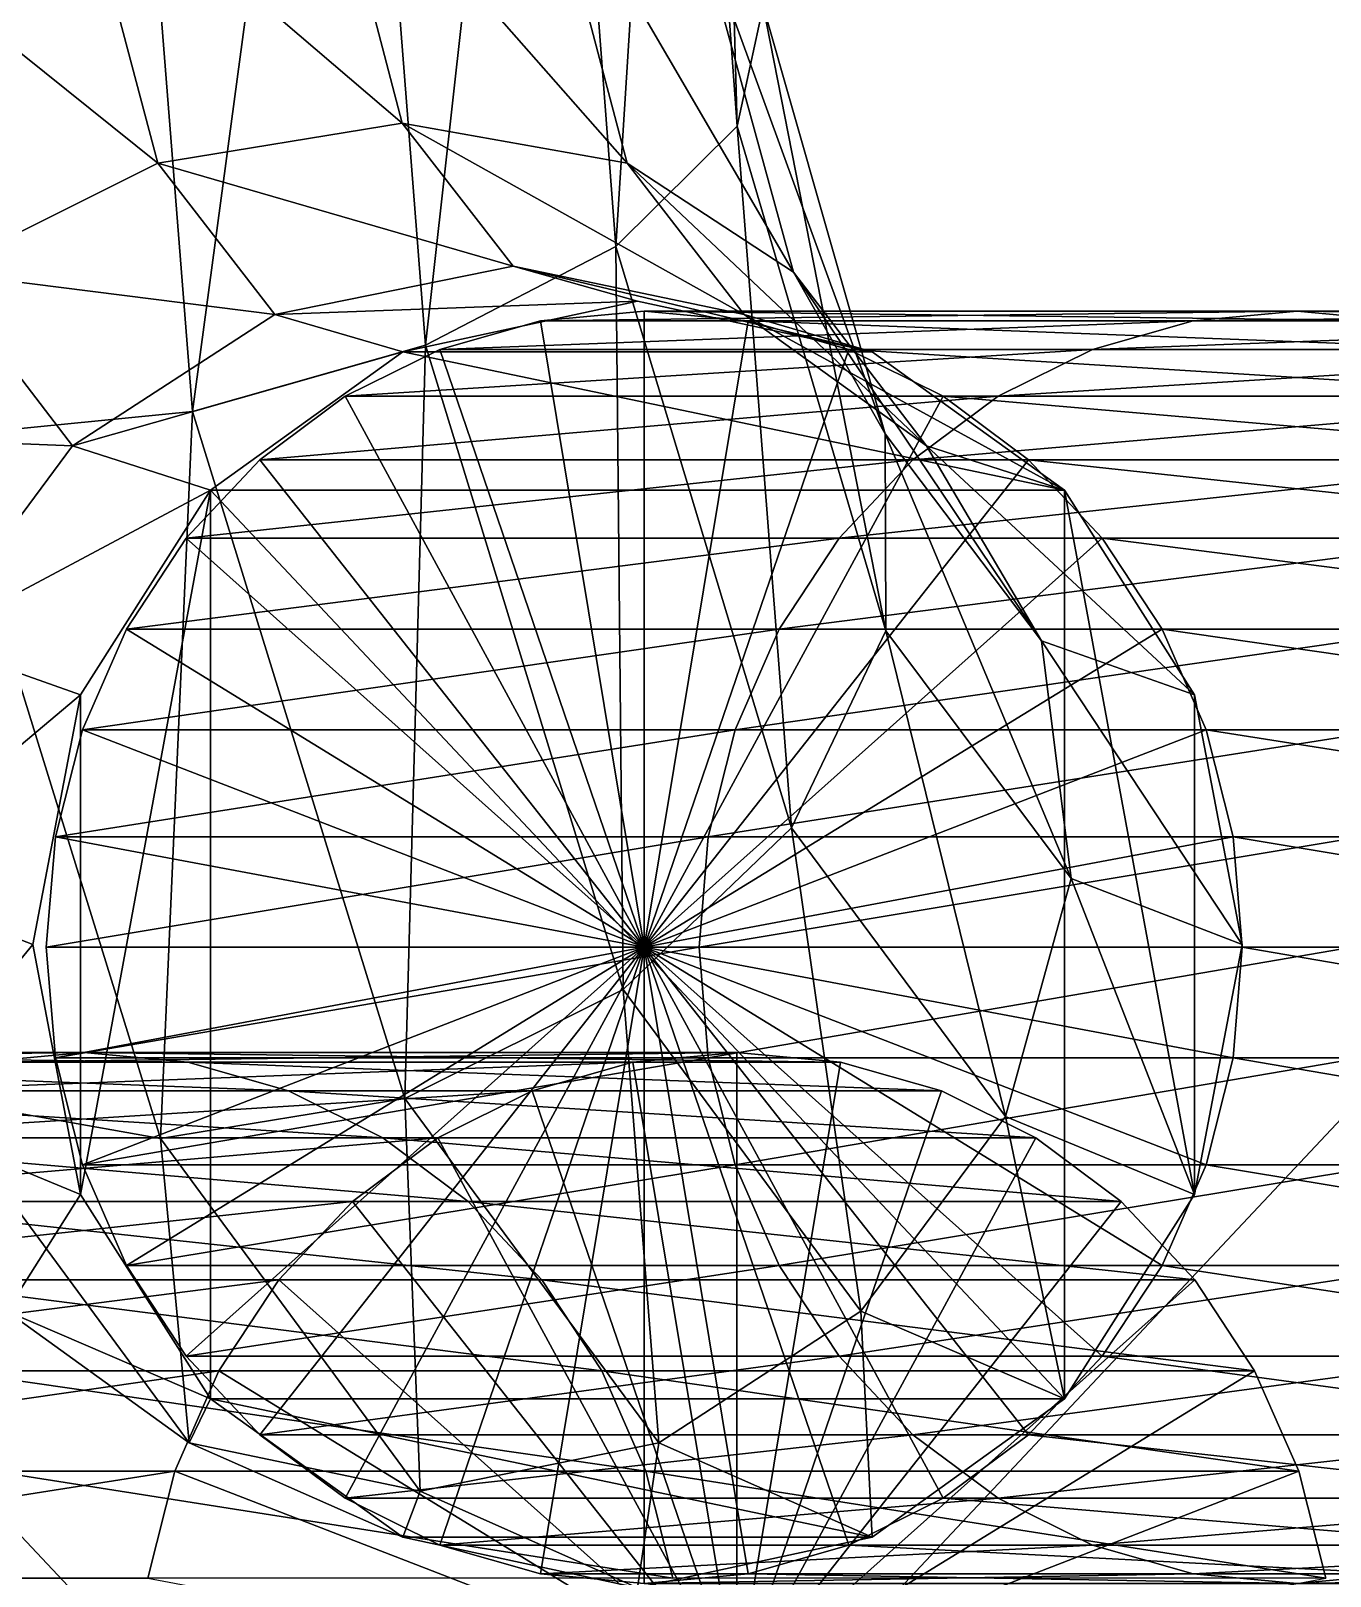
# Model space of a CAD drawing. Header units: metres. Extents: x -2 to 2, y -1.21 to 5.7.
# Drawn here: x -0.966 to -0.6597, y 1.6135 to 1.9778 of the extents above; entities that cross this region are included whole.
import ezdxf

# ---------------------------------------------------------------- set-up
doc = ezdxf.new("R2010")
doc.units = ezdxf.units.M

msp = doc.modelspace()

# ---------------------------------------------------------------- linework, layer by layer
at = {"layer": 'Cube'}
for points in [[(-1.68433, 2.3849, 0.10766), (-0.36877, 0.9849, 0.58649), (-1.68433, 0.9849, 0.10766)], [(-1.68433, 2.3849, 0.10766), (-0.36877, 2.3849, 0.58649), (-0.36877, 0.9849, 0.58649)], [(-1.34915, 0.9849, -0.81324), (-0.03359, 2.3849, -0.33441), (-1.34915, 2.3849, -0.81324)], [(-1.34915, 0.9849, -0.81324), (-0.03359, 0.9849, -0.33441), (-0.03359, 2.3849, -0.33441)]]:
    msp.add_3dface(points, dxfattribs=at)
at = {"layer": 'Cylinder 10'}
for points in [[(-1.13188, 1.73463, 0.57969), (-0.95349, 1.73691, 0.16574), (-1.1074, 1.73691, 0.5886)], [(-1.13188, 1.73463, 0.57969), (-0.97797, 1.73463, 0.15683), (-0.95349, 1.73691, 0.16574)], [(-1.1074, 1.73691, 0.5886), (-0.92901, 1.73463, 0.17464), (-1.08292, 1.73463, 0.59751)], [(-1.1074, 1.73691, 0.5886), (-0.95349, 1.73691, 0.16574), (-0.92901, 1.73463, 0.17464)], [(-1.08292, 1.73463, 0.59751), (-0.90528, 1.72787, 0.18328), (-1.05919, 1.72787, 0.60614)], [(-1.08292, 1.73463, 0.59751), (-0.92901, 1.73463, 0.17464), (-0.90528, 1.72787, 0.18328)], [(-1.0017, 1.72787, 0.14819), (-0.82406, 1.73463, -0.26603), (-0.97797, 1.73463, 0.15683)], [(-1.0017, 1.72787, 0.14819), (-0.84779, 1.72787, -0.27467), (-0.82406, 1.73463, -0.26603)], [(-0.97797, 1.73463, 0.15683), (-0.79958, 1.73691, -0.25713), (-0.95349, 1.73691, 0.16574)], [(-0.97797, 1.73463, 0.15683), (-0.82406, 1.73463, -0.26603), (-0.79958, 1.73691, -0.25713)], [(-0.95349, 1.73691, 0.16574), (-0.77511, 1.73463, -0.24822), (-0.92901, 1.73463, 0.17464)], [(-0.95349, 1.73691, 0.16574), (-0.79958, 1.73691, -0.25713), (-0.77511, 1.73463, -0.24822)], [(-0.92901, 1.73463, 0.17464), (-0.75137, 1.72787, -0.23958), (-0.90528, 1.72787, 0.18328)], [(-0.92901, 1.73463, 0.17464), (-0.77511, 1.73463, -0.24822), (-0.75137, 1.72787, -0.23958)], [(-0.84779, 1.72787, -0.27467), (-0.82406, 1.73463, -0.26603), (-0.82406, 1.73463, -0.26603)], [(-0.84779, 1.72787, -0.27467), (-0.84779, 1.72787, -0.27467), (-0.82406, 1.73463, -0.26603)], [(-0.84779, 1.72787, -0.27467), (-0.79958, 1.58691, -0.25713), (-0.82406, 1.73463, -0.26603)], [(-0.82406, 1.73463, -0.26603), (-0.79958, 1.73691, -0.25713), (-0.79958, 1.73691, -0.25713)], [(-0.82406, 1.73463, -0.26603), (-0.82406, 1.73463, -0.26603), (-0.79958, 1.73691, -0.25713)], [(-0.82406, 1.73463, -0.26603), (-0.79958, 1.58691, -0.25713), (-0.79958, 1.73691, -0.25713)], [(-0.82406, 1.73463, -0.26603), (-0.79958, 1.58691, -0.25713), (-0.79958, 1.58691, -0.25713)], [(-0.79958, 1.73691, -0.25713), (-0.77511, 1.73463, -0.24822), (-0.77511, 1.73463, -0.24822)], [(-0.79958, 1.73691, -0.25713), (-0.79958, 1.73691, -0.25713), (-0.77511, 1.73463, -0.24822)], [(-0.79958, 1.73691, -0.25713), (-0.79958, 1.58691, -0.25713), (-0.77511, 1.73463, -0.24822)], [(-0.79958, 1.73691, -0.25713), (-0.79958, 1.58691, -0.25713), (-0.79958, 1.58691, -0.25713)], [(-0.77511, 1.73463, -0.24822), (-0.79958, 1.58691, -0.25713), (-0.75137, 1.72787, -0.23958)], [(-0.77511, 1.73463, -0.24822), (-0.79958, 1.58691, -0.25713), (-0.79958, 1.58691, -0.25713)], [(-0.77511, 1.73463, -0.24822), (-0.75137, 1.72787, -0.23958), (-0.75137, 1.72787, -0.23958)], [(-0.77511, 1.73463, -0.24822), (-0.77511, 1.73463, -0.24822), (-0.75137, 1.72787, -0.23958)], [(-1.05919, 1.72787, 0.60614), (-0.88301, 1.71682, 0.19139), (-1.03692, 1.71682, 0.61425)], [(-1.05919, 1.72787, 0.60614), (-0.90528, 1.72787, 0.18328), (-0.88301, 1.71682, 0.19139)], [(-1.02397, 1.71682, 0.14008), (-0.84779, 1.72787, -0.27467), (-1.0017, 1.72787, 0.14819)], [(-1.02397, 1.71682, 0.14008), (-0.87006, 1.71682, -0.28278), (-0.84779, 1.72787, -0.27467)], [(-0.90528, 1.72787, 0.18328), (-0.7291, 1.71682, -0.23147), (-0.88301, 1.71682, 0.19139)], [(-0.90528, 1.72787, 0.18328), (-0.75137, 1.72787, -0.23958), (-0.7291, 1.71682, -0.23147)], [(-0.87006, 1.71682, -0.28278), (-0.84779, 1.72787, -0.27467), (-0.84779, 1.72787, -0.27467)], [(-0.87006, 1.71682, -0.28278), (-0.87006, 1.71682, -0.28278), (-0.84779, 1.72787, -0.27467)], [(-0.87006, 1.71682, -0.28278), (-0.79958, 1.58691, -0.25713), (-0.84779, 1.72787, -0.27467)], [(-0.84779, 1.72787, -0.27467), (-0.79958, 1.58691, -0.25713), (-0.79958, 1.58691, -0.25713)], [(-0.75137, 1.72787, -0.23958), (-0.79958, 1.58691, -0.25713), (-0.7291, 1.71682, -0.23147)], [(-0.75137, 1.72787, -0.23958), (-0.79958, 1.58691, -0.25713), (-0.79958, 1.58691, -0.25713)], [(-0.75137, 1.72787, -0.23958), (-0.7291, 1.71682, -0.23147), (-0.7291, 1.71682, -0.23147)], [(-0.75137, 1.72787, -0.23958), (-0.75137, 1.72787, -0.23958), (-0.7291, 1.71682, -0.23147)], [(-1.04409, 1.70182, 0.13276), (-0.87006, 1.71682, -0.28278), (-1.02397, 1.71682, 0.14008)], [(-1.04409, 1.70182, 0.13276), (-0.89019, 1.70182, -0.2901), (-0.87006, 1.71682, -0.28278)], [(-1.03692, 1.71682, 0.61425), (-0.86289, 1.70182, 0.19871), (-1.0168, 1.70182, 0.62157)], [(-1.03692, 1.71682, 0.61425), (-0.88301, 1.71682, 0.19139), (-0.86289, 1.70182, 0.19871)], [(-0.89019, 1.70182, -0.2901), (-0.87006, 1.71682, -0.28278), (-0.87006, 1.71682, -0.28278)], [(-0.89019, 1.70182, -0.2901), (-0.89019, 1.70182, -0.2901), (-0.87006, 1.71682, -0.28278)], [(-0.89019, 1.70182, -0.2901), (-0.79958, 1.58691, -0.25713), (-0.87006, 1.71682, -0.28278)], [(-0.88301, 1.71682, 0.19139), (-0.70898, 1.70182, -0.22415), (-0.86289, 1.70182, 0.19871)], [(-0.88301, 1.71682, 0.19139), (-0.7291, 1.71682, -0.23147), (-0.70898, 1.70182, -0.22415)], [(-0.87006, 1.71682, -0.28278), (-0.79958, 1.58691, -0.25713), (-0.79958, 1.58691, -0.25713)], [(-0.7291, 1.71682, -0.23147), (-0.79958, 1.58691, -0.25713), (-0.70898, 1.70182, -0.22415)], [(-0.7291, 1.71682, -0.23147), (-0.79958, 1.58691, -0.25713), (-0.79958, 1.58691, -0.25713)], [(-0.7291, 1.71682, -0.23147), (-0.70898, 1.70182, -0.22415), (-0.70898, 1.70182, -0.22415)], [(-0.7291, 1.71682, -0.23147), (-0.7291, 1.71682, -0.23147), (-0.70898, 1.70182, -0.22415)], [(-1.06147, 1.68333, 0.12644), (-0.89019, 1.70182, -0.2901), (-1.04409, 1.70182, 0.13276)], [(-1.06147, 1.68333, 0.12644), (-0.90756, 1.68333, -0.29643), (-0.89019, 1.70182, -0.2901)], [(-1.0168, 1.70182, 0.62157), (-0.84551, 1.68333, 0.20504), (-0.99942, 1.68333, 0.6279)], [(-1.0168, 1.70182, 0.62157), (-0.86289, 1.70182, 0.19871), (-0.84551, 1.68333, 0.20504)], [(-0.90756, 1.68333, -0.29643), (-0.89019, 1.70182, -0.2901), (-0.89019, 1.70182, -0.2901)], [(-0.90756, 1.68333, -0.29643), (-0.90756, 1.68333, -0.29643), (-0.89019, 1.70182, -0.2901)], [(-0.90756, 1.68333, -0.29643), (-0.79958, 1.58691, -0.25713), (-0.89019, 1.70182, -0.2901)], [(-0.89019, 1.70182, -0.2901), (-0.79958, 1.58691, -0.25713), (-0.79958, 1.58691, -0.25713)], [(-0.86289, 1.70182, 0.19871), (-0.6916, 1.68333, -0.21783), (-0.84551, 1.68333, 0.20504)], [(-0.86289, 1.70182, 0.19871), (-0.70898, 1.70182, -0.22415), (-0.6916, 1.68333, -0.21783)], [(-0.70898, 1.70182, -0.22415), (-0.79958, 1.58691, -0.25713), (-0.6916, 1.68333, -0.21783)], [(-0.70898, 1.70182, -0.22415), (-0.79958, 1.58691, -0.25713), (-0.79958, 1.58691, -0.25713)], [(-0.70898, 1.70182, -0.22415), (-0.6916, 1.68333, -0.21783), (-0.6916, 1.68333, -0.21783)], [(-0.70898, 1.70182, -0.22415), (-0.70898, 1.70182, -0.22415), (-0.6916, 1.68333, -0.21783)], [(-1.07556, 1.66191, 0.12131), (-0.90756, 1.68333, -0.29643), (-1.06147, 1.68333, 0.12644)], [(-1.07556, 1.66191, 0.12131), (-0.92165, 1.66191, -0.30156), (-0.90756, 1.68333, -0.29643)], [(-0.99942, 1.68333, 0.6279), (-0.83142, 1.66191, 0.21017), (-0.98533, 1.66191, 0.63303)], [(-0.99942, 1.68333, 0.6279), (-0.84551, 1.68333, 0.20504), (-0.83142, 1.66191, 0.21017)], [(-0.92165, 1.66191, -0.30156), (-0.90756, 1.68333, -0.29643), (-0.90756, 1.68333, -0.29643)], [(-0.92165, 1.66191, -0.30156), (-0.92165, 1.66191, -0.30156), (-0.90756, 1.68333, -0.29643)], [(-0.92165, 1.66191, -0.30156), (-0.79958, 1.58691, -0.25713), (-0.90756, 1.68333, -0.29643)], [(-0.90756, 1.68333, -0.29643), (-0.79958, 1.58691, -0.25713), (-0.79958, 1.58691, -0.25713)], [(-0.84551, 1.68333, 0.20504), (-0.67751, 1.66191, -0.2127), (-0.83142, 1.66191, 0.21017)], [(-0.84551, 1.68333, 0.20504), (-0.6916, 1.68333, -0.21783), (-0.67751, 1.66191, -0.2127)], [(-0.6916, 1.68333, -0.21783), (-0.79958, 1.58691, -0.25713), (-0.67751, 1.66191, -0.2127)], [(-0.6916, 1.68333, -0.21783), (-0.79958, 1.58691, -0.25713), (-0.79958, 1.58691, -0.25713)], [(-0.6916, 1.68333, -0.21783), (-0.67751, 1.66191, -0.2127), (-0.67751, 1.66191, -0.2127)], [(-0.6916, 1.68333, -0.21783), (-0.6916, 1.68333, -0.21783), (-0.67751, 1.66191, -0.2127)], [(-1.08594, 1.63822, 0.11753), (-0.92165, 1.66191, -0.30156), (-1.07556, 1.66191, 0.12131)], [(-1.08594, 1.63822, 0.11753), (-0.93204, 1.63822, -0.30533), (-0.92165, 1.66191, -0.30156)], [(-0.98533, 1.66191, 0.63303), (-0.82104, 1.63822, 0.21394), (-0.97495, 1.63822, 0.63681)], [(-0.98533, 1.66191, 0.63303), (-0.83142, 1.66191, 0.21017), (-0.82104, 1.63822, 0.21394)], [(-0.93204, 1.63822, -0.30533), (-0.92165, 1.66191, -0.30156), (-0.92165, 1.66191, -0.30156)], [(-0.93204, 1.63822, -0.30533), (-0.93204, 1.63822, -0.30533), (-0.92165, 1.66191, -0.30156)], [(-0.93204, 1.63822, -0.30533), (-0.79958, 1.58691, -0.25713), (-0.92165, 1.66191, -0.30156)], [(-0.92165, 1.66191, -0.30156), (-0.79958, 1.58691, -0.25713), (-0.79958, 1.58691, -0.25713)], [(-0.83142, 1.66191, 0.21017), (-0.66713, 1.63822, -0.20892), (-0.82104, 1.63822, 0.21394)], [(-0.83142, 1.66191, 0.21017), (-0.67751, 1.66191, -0.2127), (-0.66713, 1.63822, -0.20892)], [(-0.67751, 1.66191, -0.2127), (-0.79958, 1.58691, -0.25713), (-0.66713, 1.63822, -0.20892)], [(-0.67751, 1.66191, -0.2127), (-0.79958, 1.58691, -0.25713), (-0.79958, 1.58691, -0.25713)], [(-0.67751, 1.66191, -0.2127), (-0.66713, 1.63822, -0.20892), (-0.66713, 1.63822, -0.20892)], [(-0.67751, 1.66191, -0.2127), (-0.67751, 1.66191, -0.2127), (-0.66713, 1.63822, -0.20892)], [(-1.0923, 1.61296, 0.11521), (-0.93204, 1.63822, -0.30533), (-1.08594, 1.63822, 0.11753)], [(-1.0923, 1.61296, 0.11521), (-0.93839, 1.61296, -0.30765), (-0.93204, 1.63822, -0.30533)], [(-0.97495, 1.63822, 0.63681), (-0.81468, 1.61296, 0.21626), (-0.96859, 1.61296, 0.63912)], [(-0.97495, 1.63822, 0.63681), (-0.82104, 1.63822, 0.21394), (-0.81468, 1.61296, 0.21626)], [(-0.93839, 1.61296, -0.30765), (-0.93204, 1.63822, -0.30533), (-0.93204, 1.63822, -0.30533)], [(-0.93839, 1.61296, -0.30765), (-0.93839, 1.61296, -0.30765), (-0.93204, 1.63822, -0.30533)], [(-0.93839, 1.61296, -0.30765), (-0.79958, 1.58691, -0.25713), (-0.93204, 1.63822, -0.30533)], [(-0.93204, 1.63822, -0.30533), (-0.79958, 1.58691, -0.25713), (-0.79958, 1.58691, -0.25713)], [(-0.82104, 1.63822, 0.21394), (-0.66077, 1.61296, -0.2066), (-0.81468, 1.61296, 0.21626)], [(-0.82104, 1.63822, 0.21394), (-0.66713, 1.63822, -0.20892), (-0.66077, 1.61296, -0.2066)], [(-0.66713, 1.63822, -0.20892), (-0.79958, 1.58691, -0.25713), (-0.66077, 1.61296, -0.2066)], [(-0.66713, 1.63822, -0.20892), (-0.79958, 1.58691, -0.25713), (-0.79958, 1.58691, -0.25713)], [(-0.66713, 1.63822, -0.20892), (-0.66077, 1.61296, -0.2066), (-0.66077, 1.61296, -0.2066)], [(-0.66713, 1.63822, -0.20892), (-0.66713, 1.63822, -0.20892), (-0.66077, 1.61296, -0.2066)]]:
    msp.add_3dface(points, dxfattribs=at)
at = {"layer": 'Cylinder 12'}
for points in [[(-0.8214, 1.76172, 0.6846), (-0.86961, 1.90268, 0.66705), (-0.84588, 1.90944, 0.67569)], [(-0.86961, 1.90268, 0.66705), (-0.84588, 1.90944, 0.67569), (-0.84588, 1.90944, 0.67569)], [(-0.86961, 1.90268, 0.66705), (-0.86961, 1.90268, 0.66705), (-0.84588, 1.90944, 0.67569)], [(-0.86961, 1.90268, 0.66705), (-0.69197, 1.90944, 0.25283), (-0.84588, 1.90944, 0.67569)], [(-0.86961, 1.90268, 0.66705), (-0.7157, 1.90268, 0.24419), (-0.69197, 1.90944, 0.25283)], [(-0.8214, 1.76172, 0.6846), (-0.84588, 1.90944, 0.67569), (-0.8214, 1.91172, 0.6846)], [(-0.84588, 1.90944, 0.67569), (-0.8214, 1.91172, 0.6846), (-0.8214, 1.91172, 0.6846)], [(-0.84588, 1.90944, 0.67569), (-0.84588, 1.90944, 0.67569), (-0.8214, 1.91172, 0.6846)], [(-0.84588, 1.90944, 0.67569), (-0.66749, 1.91172, 0.26174), (-0.8214, 1.91172, 0.6846)], [(-0.84588, 1.90944, 0.67569), (-0.69197, 1.90944, 0.25283), (-0.66749, 1.91172, 0.26174)], [(-0.8214, 1.76172, 0.6846), (-0.84588, 1.90944, 0.67569), (-0.8214, 1.76172, 0.6846)], [(-0.8214, 1.76172, 0.6846), (-0.8214, 1.91172, 0.6846), (-0.8214, 1.76172, 0.6846)], [(-0.8214, 1.76172, 0.6846), (-0.8214, 1.91172, 0.6846), (-0.79692, 1.90944, 0.69351)], [(-0.8214, 1.91172, 0.6846), (-0.79692, 1.90944, 0.69351), (-0.79692, 1.90944, 0.69351)], [(-0.8214, 1.91172, 0.6846), (-0.8214, 1.91172, 0.6846), (-0.79692, 1.90944, 0.69351)], [(-0.8214, 1.91172, 0.6846), (-0.64301, 1.90944, 0.27064), (-0.79692, 1.90944, 0.69351)], [(-0.8214, 1.91172, 0.6846), (-0.66749, 1.91172, 0.26174), (-0.64301, 1.90944, 0.27064)], [(-0.8214, 1.76172, 0.6846), (-0.79692, 1.90944, 0.69351), (-0.77319, 1.90268, 0.70214)], [(-0.8214, 1.76172, 0.6846), (-0.79692, 1.90944, 0.69351), (-0.8214, 1.76172, 0.6846)], [(-0.79692, 1.90944, 0.69351), (-0.77319, 1.90268, 0.70214), (-0.77319, 1.90268, 0.70214)], [(-0.79692, 1.90944, 0.69351), (-0.79692, 1.90944, 0.69351), (-0.77319, 1.90268, 0.70214)], [(-0.79692, 1.90944, 0.69351), (-0.61928, 1.90268, 0.27928), (-0.77319, 1.90268, 0.70214)], [(-0.79692, 1.90944, 0.69351), (-0.64301, 1.90944, 0.27064), (-0.61928, 1.90268, 0.27928)], [(-0.7157, 1.90268, 0.24419), (-0.53806, 1.90944, -0.17003), (-0.69197, 1.90944, 0.25283)], [(-0.7157, 1.90268, 0.24419), (-0.56179, 1.90268, -0.17867), (-0.53806, 1.90944, -0.17003)], [(-0.69197, 1.90944, 0.25283), (-0.51358, 1.91172, -0.16113), (-0.66749, 1.91172, 0.26174)], [(-0.69197, 1.90944, 0.25283), (-0.53806, 1.90944, -0.17003), (-0.51358, 1.91172, -0.16113)], [(-0.66749, 1.91172, 0.26174), (-0.48911, 1.90944, -0.15222), (-0.64301, 1.90944, 0.27064)], [(-0.66749, 1.91172, 0.26174), (-0.51358, 1.91172, -0.16113), (-0.48911, 1.90944, -0.15222)], [(-0.8214, 1.76172, 0.6846), (-0.89188, 1.89163, 0.65895), (-0.86961, 1.90268, 0.66705)], [(-0.89188, 1.89163, 0.65895), (-0.86961, 1.90268, 0.66705), (-0.86961, 1.90268, 0.66705)], [(-0.89188, 1.89163, 0.65895), (-0.89188, 1.89163, 0.65895), (-0.86961, 1.90268, 0.66705)], [(-0.89188, 1.89163, 0.65895), (-0.7157, 1.90268, 0.24419), (-0.86961, 1.90268, 0.66705)], [(-0.89188, 1.89163, 0.65895), (-0.73797, 1.89163, 0.23608), (-0.7157, 1.90268, 0.24419)], [(-0.8214, 1.76172, 0.6846), (-0.86961, 1.90268, 0.66705), (-0.8214, 1.76172, 0.6846)], [(-0.8214, 1.76172, 0.6846), (-0.77319, 1.90268, 0.70214), (-0.75092, 1.89163, 0.71025)], [(-0.8214, 1.76172, 0.6846), (-0.77319, 1.90268, 0.70214), (-0.8214, 1.76172, 0.6846)], [(-0.77319, 1.90268, 0.70214), (-0.75092, 1.89163, 0.71025), (-0.75092, 1.89163, 0.71025)], [(-0.77319, 1.90268, 0.70214), (-0.77319, 1.90268, 0.70214), (-0.75092, 1.89163, 0.71025)], [(-0.77319, 1.90268, 0.70214), (-0.59701, 1.89163, 0.28739), (-0.75092, 1.89163, 0.71025)], [(-0.77319, 1.90268, 0.70214), (-0.61928, 1.90268, 0.27928), (-0.59701, 1.89163, 0.28739)], [(-0.73797, 1.89163, 0.23608), (-0.56179, 1.90268, -0.17867), (-0.7157, 1.90268, 0.24419)], [(-0.73797, 1.89163, 0.23608), (-0.58406, 1.89163, -0.18678), (-0.56179, 1.90268, -0.17867)], [(-0.8214, 1.76172, 0.6846), (-0.912, 1.87663, 0.65162), (-0.89188, 1.89163, 0.65895)], [(-0.912, 1.87663, 0.65162), (-0.89188, 1.89163, 0.65895), (-0.89188, 1.89163, 0.65895)], [(-0.912, 1.87663, 0.65162), (-0.912, 1.87663, 0.65162), (-0.89188, 1.89163, 0.65895)], [(-0.912, 1.87663, 0.65162), (-0.73797, 1.89163, 0.23608), (-0.89188, 1.89163, 0.65895)], [(-0.912, 1.87663, 0.65162), (-0.75809, 1.87663, 0.22876), (-0.73797, 1.89163, 0.23608)], [(-0.8214, 1.76172, 0.6846), (-0.89188, 1.89163, 0.65895), (-0.8214, 1.76172, 0.6846)], [(-0.8214, 1.76172, 0.6846), (-0.75092, 1.89163, 0.71025), (-0.7308, 1.87663, 0.71757)], [(-0.8214, 1.76172, 0.6846), (-0.75092, 1.89163, 0.71025), (-0.8214, 1.76172, 0.6846)], [(-0.75809, 1.87663, 0.22876), (-0.58406, 1.89163, -0.18678), (-0.73797, 1.89163, 0.23608)], [(-0.75809, 1.87663, 0.22876), (-0.60419, 1.87663, -0.1941), (-0.58406, 1.89163, -0.18678)], [(-0.75092, 1.89163, 0.71025), (-0.7308, 1.87663, 0.71757), (-0.7308, 1.87663, 0.71757)], [(-0.75092, 1.89163, 0.71025), (-0.75092, 1.89163, 0.71025), (-0.7308, 1.87663, 0.71757)], [(-0.75092, 1.89163, 0.71025), (-0.57689, 1.87663, 0.29471), (-0.7308, 1.87663, 0.71757)], [(-0.75092, 1.89163, 0.71025), (-0.59701, 1.89163, 0.28739), (-0.57689, 1.87663, 0.29471)], [(-0.8214, 1.76172, 0.6846), (-0.92938, 1.85814, 0.6453), (-0.912, 1.87663, 0.65162)], [(-0.92938, 1.85814, 0.6453), (-0.912, 1.87663, 0.65162), (-0.912, 1.87663, 0.65162)], [(-0.92938, 1.85814, 0.6453), (-0.92938, 1.85814, 0.6453), (-0.912, 1.87663, 0.65162)], [(-0.92938, 1.85814, 0.6453), (-0.75809, 1.87663, 0.22876), (-0.912, 1.87663, 0.65162)], [(-0.92938, 1.85814, 0.6453), (-0.77547, 1.85814, 0.22244), (-0.75809, 1.87663, 0.22876)], [(-0.8214, 1.76172, 0.6846), (-0.912, 1.87663, 0.65162), (-0.8214, 1.76172, 0.6846)], [(-0.8214, 1.76172, 0.6846), (-0.7308, 1.87663, 0.71757), (-0.71342, 1.85814, 0.7239)], [(-0.8214, 1.76172, 0.6846), (-0.7308, 1.87663, 0.71757), (-0.8214, 1.76172, 0.6846)], [(-0.77547, 1.85814, 0.22244), (-0.60419, 1.87663, -0.1941), (-0.75809, 1.87663, 0.22876)], [(-0.77547, 1.85814, 0.22244), (-0.62156, 1.85814, -0.20043), (-0.60419, 1.87663, -0.1941)], [(-0.7308, 1.87663, 0.71757), (-0.71342, 1.85814, 0.7239), (-0.71342, 1.85814, 0.7239)], [(-0.7308, 1.87663, 0.71757), (-0.7308, 1.87663, 0.71757), (-0.71342, 1.85814, 0.7239)], [(-0.7308, 1.87663, 0.71757), (-0.55951, 1.85814, 0.30104), (-0.71342, 1.85814, 0.7239)], [(-0.7308, 1.87663, 0.71757), (-0.57689, 1.87663, 0.29471), (-0.55951, 1.85814, 0.30104)], [(-0.8214, 1.76172, 0.6846), (-0.94347, 1.83672, 0.64017), (-0.92938, 1.85814, 0.6453)], [(-0.94347, 1.83672, 0.64017), (-0.92938, 1.85814, 0.6453), (-0.92938, 1.85814, 0.6453)], [(-0.94347, 1.83672, 0.64017), (-0.94347, 1.83672, 0.64017), (-0.92938, 1.85814, 0.6453)], [(-0.94347, 1.83672, 0.64017), (-0.77547, 1.85814, 0.22244), (-0.92938, 1.85814, 0.6453)], [(-0.94347, 1.83672, 0.64017), (-0.78956, 1.83672, 0.21731), (-0.77547, 1.85814, 0.22244)], [(-0.8214, 1.76172, 0.6846), (-0.92938, 1.85814, 0.6453), (-0.8214, 1.76172, 0.6846)], [(-0.8214, 1.76172, 0.6846), (-0.71342, 1.85814, 0.7239), (-0.69933, 1.83672, 0.72903)], [(-0.8214, 1.76172, 0.6846), (-0.71342, 1.85814, 0.7239), (-0.8214, 1.76172, 0.6846)], [(-0.78956, 1.83672, 0.21731), (-0.62156, 1.85814, -0.20043), (-0.77547, 1.85814, 0.22244)], [(-0.78956, 1.83672, 0.21731), (-0.63565, 1.83672, -0.20556), (-0.62156, 1.85814, -0.20043)], [(-0.71342, 1.85814, 0.7239), (-0.69933, 1.83672, 0.72903), (-0.69933, 1.83672, 0.72903)], [(-0.71342, 1.85814, 0.7239), (-0.71342, 1.85814, 0.7239), (-0.69933, 1.83672, 0.72903)], [(-0.71342, 1.85814, 0.7239), (-0.54542, 1.83672, 0.30617), (-0.69933, 1.83672, 0.72903)], [(-0.71342, 1.85814, 0.7239), (-0.55951, 1.85814, 0.30104), (-0.54542, 1.83672, 0.30617)], [(-0.8214, 1.76172, 0.6846), (-0.95385, 1.81302, 0.63639), (-0.94347, 1.83672, 0.64017)], [(-0.95385, 1.81302, 0.63639), (-0.94347, 1.83672, 0.64017), (-0.94347, 1.83672, 0.64017)], [(-0.95385, 1.81302, 0.63639), (-0.95385, 1.81302, 0.63639), (-0.94347, 1.83672, 0.64017)], [(-0.95385, 1.81302, 0.63639), (-0.78956, 1.83672, 0.21731), (-0.94347, 1.83672, 0.64017)], [(-0.95385, 1.81302, 0.63639), (-0.79994, 1.81302, 0.21353), (-0.78956, 1.83672, 0.21731)], [(-0.8214, 1.76172, 0.6846), (-0.94347, 1.83672, 0.64017), (-0.8214, 1.76172, 0.6846)], [(-0.8214, 1.76172, 0.6846), (-0.69933, 1.83672, 0.72903), (-0.68895, 1.81302, 0.73281)], [(-0.8214, 1.76172, 0.6846), (-0.69933, 1.83672, 0.72903), (-0.8214, 1.76172, 0.6846)], [(-0.79994, 1.81302, 0.21353), (-0.63565, 1.83672, -0.20556), (-0.78956, 1.83672, 0.21731)], [(-0.79994, 1.81302, 0.21353), (-0.64604, 1.81302, -0.20933), (-0.63565, 1.83672, -0.20556)], [(-0.69933, 1.83672, 0.72903), (-0.68895, 1.81302, 0.73281), (-0.68895, 1.81302, 0.73281)], [(-0.69933, 1.83672, 0.72903), (-0.69933, 1.83672, 0.72903), (-0.68895, 1.81302, 0.73281)], [(-0.69933, 1.83672, 0.72903), (-0.53504, 1.81302, 0.30994), (-0.68895, 1.81302, 0.73281)], [(-0.69933, 1.83672, 0.72903), (-0.54542, 1.83672, 0.30617), (-0.53504, 1.81302, 0.30994)], [(-0.8214, 1.76172, 0.6846), (-0.96021, 1.78777, 0.63407), (-0.95385, 1.81302, 0.63639)], [(-0.96021, 1.78777, 0.63407), (-0.95385, 1.81302, 0.63639), (-0.95385, 1.81302, 0.63639)], [(-0.96021, 1.78777, 0.63407), (-0.96021, 1.78777, 0.63407), (-0.95385, 1.81302, 0.63639)], [(-0.96021, 1.78777, 0.63407), (-0.79994, 1.81302, 0.21353), (-0.95385, 1.81302, 0.63639)], [(-0.96021, 1.78777, 0.63407), (-0.8063, 1.78777, 0.21121), (-0.79994, 1.81302, 0.21353)], [(-0.8214, 1.76172, 0.6846), (-0.95385, 1.81302, 0.63639), (-0.8214, 1.76172, 0.6846)], [(-0.8214, 1.76172, 0.6846), (-0.68895, 1.81302, 0.73281), (-0.68259, 1.78777, 0.73512)], [(-0.8214, 1.76172, 0.6846), (-0.68895, 1.81302, 0.73281), (-0.8214, 1.76172, 0.6846)], [(-0.8063, 1.78777, 0.21121), (-0.64604, 1.81302, -0.20933), (-0.79994, 1.81302, 0.21353)], [(-0.8063, 1.78777, 0.21121), (-0.65239, 1.78777, -0.21165), (-0.64604, 1.81302, -0.20933)], [(-0.68895, 1.81302, 0.73281), (-0.68259, 1.78777, 0.73512), (-0.68259, 1.78777, 0.73512)], [(-0.68895, 1.81302, 0.73281), (-0.68895, 1.81302, 0.73281), (-0.68259, 1.78777, 0.73512)], [(-0.68895, 1.81302, 0.73281), (-0.52868, 1.78777, 0.31226), (-0.68259, 1.78777, 0.73512)], [(-0.68895, 1.81302, 0.73281), (-0.53504, 1.81302, 0.30994), (-0.52868, 1.78777, 0.31226)], [(-0.8214, 1.76172, 0.6846), (-0.96235, 1.76172, 0.63329), (-0.96021, 1.78777, 0.63407)], [(-0.96235, 1.76172, 0.63329), (-0.96021, 1.78777, 0.63407), (-0.96021, 1.78777, 0.63407)], [(-0.96235, 1.76172, 0.63329), (-0.96235, 1.76172, 0.63329), (-0.96021, 1.78777, 0.63407)], [(-0.96235, 1.76172, 0.63329), (-0.8063, 1.78777, 0.21121), (-0.96021, 1.78777, 0.63407)], [(-0.96235, 1.76172, 0.63329), (-0.80844, 1.76172, 0.21043), (-0.8063, 1.78777, 0.21121)], [(-0.8214, 1.76172, 0.6846), (-0.96021, 1.78777, 0.63407), (-0.8214, 1.76172, 0.6846)], [(-0.8214, 1.76172, 0.6846), (-0.68259, 1.78777, 0.73512), (-0.68045, 1.76172, 0.7359)], [(-0.8214, 1.76172, 0.6846), (-0.68259, 1.78777, 0.73512), (-0.8214, 1.76172, 0.6846)], [(-0.80844, 1.76172, 0.21043), (-0.65239, 1.78777, -0.21165), (-0.8063, 1.78777, 0.21121)], [(-0.80844, 1.76172, 0.21043), (-0.65454, 1.76172, -0.21243), (-0.65239, 1.78777, -0.21165)], [(-0.68259, 1.78777, 0.73512), (-0.68045, 1.76172, 0.7359), (-0.68045, 1.76172, 0.7359)], [(-0.68259, 1.78777, 0.73512), (-0.68259, 1.78777, 0.73512), (-0.68045, 1.76172, 0.7359)], [(-0.68259, 1.78777, 0.73512), (-0.52654, 1.76172, 0.31304), (-0.68045, 1.76172, 0.7359)], [(-0.68259, 1.78777, 0.73512), (-0.52868, 1.78777, 0.31226), (-0.52654, 1.76172, 0.31304)], [(-0.8214, 1.76172, 0.6846), (-0.96235, 1.76172, 0.63329), (-0.8214, 1.76172, 0.6846)], [(-0.8214, 1.76172, 0.6846), (-0.96021, 1.73567, 0.63407), (-0.96235, 1.76172, 0.63329)], [(-0.96021, 1.73567, 0.63407), (-0.96235, 1.76172, 0.63329), (-0.96235, 1.76172, 0.63329)], [(-0.96021, 1.73567, 0.63407), (-0.96021, 1.73567, 0.63407), (-0.96235, 1.76172, 0.63329)], [(-0.96021, 1.73567, 0.63407), (-0.80844, 1.76172, 0.21043), (-0.96235, 1.76172, 0.63329)], [(-0.96021, 1.73567, 0.63407), (-0.8063, 1.73567, 0.21121), (-0.80844, 1.76172, 0.21043)], [(-0.8214, 1.76172, 0.6846), (-0.96021, 1.73567, 0.63407), (-0.8214, 1.76172, 0.6846)], [(-0.8214, 1.76172, 0.6846), (-0.95385, 1.71042, 0.63639), (-0.96021, 1.73567, 0.63407)], [(-0.8214, 1.76172, 0.6846), (-0.95385, 1.71042, 0.63639), (-0.8214, 1.76172, 0.6846)], [(-0.8214, 1.76172, 0.6846), (-0.94347, 1.68672, 0.64017), (-0.95385, 1.71042, 0.63639)], [(-0.8214, 1.76172, 0.6846), (-0.94347, 1.68672, 0.64017), (-0.8214, 1.76172, 0.6846)], [(-0.8214, 1.76172, 0.6846), (-0.92938, 1.6653, 0.6453), (-0.94347, 1.68672, 0.64017)], [(-0.8214, 1.76172, 0.6846), (-0.92938, 1.6653, 0.6453), (-0.8214, 1.76172, 0.6846)], [(-0.8214, 1.76172, 0.6846), (-0.912, 1.64681, 0.65162), (-0.92938, 1.6653, 0.6453)], [(-0.8214, 1.76172, 0.6846), (-0.912, 1.64681, 0.65162), (-0.8214, 1.76172, 0.6846)], [(-0.8214, 1.76172, 0.6846), (-0.89188, 1.63182, 0.65895), (-0.912, 1.64681, 0.65162)], [(-0.8214, 1.76172, 0.6846), (-0.89188, 1.63182, 0.65895), (-0.8214, 1.76172, 0.6846)], [(-0.8214, 1.76172, 0.6846), (-0.86961, 1.62077, 0.66705), (-0.89188, 1.63182, 0.65895)], [(-0.8214, 1.76172, 0.6846), (-0.86961, 1.62077, 0.66705), (-0.8214, 1.76172, 0.6846)], [(-0.8214, 1.76172, 0.6846), (-0.84588, 1.614, 0.67569), (-0.86961, 1.62077, 0.66705)], [(-0.8214, 1.76172, 0.6846), (-0.84588, 1.614, 0.67569), (-0.8214, 1.76172, 0.6846)], [(-0.8214, 1.76172, 0.6846), (-0.8214, 1.61172, 0.6846), (-0.84588, 1.614, 0.67569)], [(-0.8214, 1.76172, 0.6846), (-0.8214, 1.61172, 0.6846), (-0.8214, 1.76172, 0.6846)], [(-0.8214, 1.76172, 0.6846), (-0.79692, 1.614, 0.69351), (-0.8214, 1.61172, 0.6846)], [(-0.8214, 1.76172, 0.6846), (-0.79692, 1.614, 0.69351), (-0.8214, 1.76172, 0.6846)], [(-0.8214, 1.76172, 0.6846), (-0.77319, 1.62077, 0.70214), (-0.79692, 1.614, 0.69351)], [(-0.8214, 1.76172, 0.6846), (-0.77319, 1.62077, 0.70214), (-0.8214, 1.76172, 0.6846)], [(-0.8214, 1.76172, 0.6846), (-0.75092, 1.63182, 0.71025), (-0.77319, 1.62077, 0.70214)], [(-0.8214, 1.76172, 0.6846), (-0.75092, 1.63182, 0.71025), (-0.8214, 1.76172, 0.6846)], [(-0.8214, 1.76172, 0.6846), (-0.7308, 1.64681, 0.71757), (-0.75092, 1.63182, 0.71025)], [(-0.8214, 1.76172, 0.6846), (-0.7308, 1.64681, 0.71757), (-0.8214, 1.76172, 0.6846)], [(-0.8214, 1.76172, 0.6846), (-0.71342, 1.6653, 0.7239), (-0.7308, 1.64681, 0.71757)], [(-0.8214, 1.76172, 0.6846), (-0.71342, 1.6653, 0.7239), (-0.8214, 1.76172, 0.6846)], [(-0.8214, 1.76172, 0.6846), (-0.69933, 1.68672, 0.72903), (-0.71342, 1.6653, 0.7239)], [(-0.8214, 1.76172, 0.6846), (-0.69933, 1.68672, 0.72903), (-0.8214, 1.76172, 0.6846)], [(-0.8214, 1.76172, 0.6846), (-0.68895, 1.71042, 0.73281), (-0.69933, 1.68672, 0.72903)], [(-0.8214, 1.76172, 0.6846), (-0.68895, 1.71042, 0.73281), (-0.8214, 1.76172, 0.6846)], [(-0.8214, 1.76172, 0.6846), (-0.68259, 1.73567, 0.73512), (-0.68895, 1.71042, 0.73281)], [(-0.8214, 1.76172, 0.6846), (-0.68259, 1.73567, 0.73512), (-0.8214, 1.76172, 0.6846)], [(-0.8214, 1.76172, 0.6846), (-0.68045, 1.76172, 0.7359), (-0.68259, 1.73567, 0.73512)], [(-0.8214, 1.76172, 0.6846), (-0.68045, 1.76172, 0.7359), (-0.8214, 1.76172, 0.6846)], [(-0.8063, 1.73567, 0.21121), (-0.65454, 1.76172, -0.21243), (-0.80844, 1.76172, 0.21043)], [(-0.8063, 1.73567, 0.21121), (-0.65239, 1.73567, -0.21165), (-0.65454, 1.76172, -0.21243)], [(-0.68045, 1.76172, 0.7359), (-0.68259, 1.73567, 0.73512), (-0.68259, 1.73567, 0.73512)], [(-0.68045, 1.76172, 0.7359), (-0.68045, 1.76172, 0.7359), (-0.68259, 1.73567, 0.73512)], [(-0.68045, 1.76172, 0.7359), (-0.52868, 1.73567, 0.31226), (-0.68259, 1.73567, 0.73512)], [(-0.68045, 1.76172, 0.7359), (-0.52654, 1.76172, 0.31304), (-0.52868, 1.73567, 0.31226)], [(-0.95385, 1.71042, 0.63639), (-0.96021, 1.73567, 0.63407), (-0.96021, 1.73567, 0.63407)], [(-0.95385, 1.71042, 0.63639), (-0.95385, 1.71042, 0.63639), (-0.96021, 1.73567, 0.63407)], [(-0.95385, 1.71042, 0.63639), (-0.8063, 1.73567, 0.21121), (-0.96021, 1.73567, 0.63407)], [(-0.95385, 1.71042, 0.63639), (-0.79994, 1.71042, 0.21353), (-0.8063, 1.73567, 0.21121)], [(-0.79994, 1.71042, 0.21353), (-0.65239, 1.73567, -0.21165), (-0.8063, 1.73567, 0.21121)], [(-0.79994, 1.71042, 0.21353), (-0.64604, 1.71042, -0.20933), (-0.65239, 1.73567, -0.21165)], [(-0.68259, 1.73567, 0.73512), (-0.68895, 1.71042, 0.73281), (-0.68895, 1.71042, 0.73281)], [(-0.68259, 1.73567, 0.73512), (-0.68259, 1.73567, 0.73512), (-0.68895, 1.71042, 0.73281)], [(-0.68259, 1.73567, 0.73512), (-0.53504, 1.71042, 0.30994), (-0.68895, 1.71042, 0.73281)], [(-0.68259, 1.73567, 0.73512), (-0.52868, 1.73567, 0.31226), (-0.53504, 1.71042, 0.30994)], [(-0.94347, 1.68672, 0.64017), (-0.95385, 1.71042, 0.63639), (-0.95385, 1.71042, 0.63639)], [(-0.94347, 1.68672, 0.64017), (-0.94347, 1.68672, 0.64017), (-0.95385, 1.71042, 0.63639)], [(-0.94347, 1.68672, 0.64017), (-0.79994, 1.71042, 0.21353), (-0.95385, 1.71042, 0.63639)], [(-0.94347, 1.68672, 0.64017), (-0.78956, 1.68672, 0.21731), (-0.79994, 1.71042, 0.21353)], [(-0.78956, 1.68672, 0.21731), (-0.64604, 1.71042, -0.20933), (-0.79994, 1.71042, 0.21353)], [(-0.78956, 1.68672, 0.21731), (-0.63565, 1.68672, -0.20556), (-0.64604, 1.71042, -0.20933)], [(-0.68895, 1.71042, 0.73281), (-0.69933, 1.68672, 0.72903), (-0.69933, 1.68672, 0.72903)], [(-0.68895, 1.71042, 0.73281), (-0.68895, 1.71042, 0.73281), (-0.69933, 1.68672, 0.72903)], [(-0.68895, 1.71042, 0.73281), (-0.54542, 1.68672, 0.30617), (-0.69933, 1.68672, 0.72903)], [(-0.68895, 1.71042, 0.73281), (-0.53504, 1.71042, 0.30994), (-0.54542, 1.68672, 0.30617)], [(-0.92938, 1.6653, 0.6453), (-0.94347, 1.68672, 0.64017), (-0.94347, 1.68672, 0.64017)], [(-0.92938, 1.6653, 0.6453), (-0.92938, 1.6653, 0.6453), (-0.94347, 1.68672, 0.64017)], [(-0.92938, 1.6653, 0.6453), (-0.78956, 1.68672, 0.21731), (-0.94347, 1.68672, 0.64017)], [(-0.92938, 1.6653, 0.6453), (-0.77547, 1.6653, 0.22244), (-0.78956, 1.68672, 0.21731)], [(-0.77547, 1.6653, 0.22244), (-0.63565, 1.68672, -0.20556), (-0.78956, 1.68672, 0.21731)], [(-0.77547, 1.6653, 0.22244), (-0.62156, 1.6653, -0.20043), (-0.63565, 1.68672, -0.20556)], [(-0.69933, 1.68672, 0.72903), (-0.71342, 1.6653, 0.7239), (-0.71342, 1.6653, 0.7239)], [(-0.69933, 1.68672, 0.72903), (-0.69933, 1.68672, 0.72903), (-0.71342, 1.6653, 0.7239)], [(-0.69933, 1.68672, 0.72903), (-0.55951, 1.6653, 0.30104), (-0.71342, 1.6653, 0.7239)], [(-0.69933, 1.68672, 0.72903), (-0.54542, 1.68672, 0.30617), (-0.55951, 1.6653, 0.30104)], [(-0.912, 1.64681, 0.65162), (-0.92938, 1.6653, 0.6453), (-0.92938, 1.6653, 0.6453)], [(-0.912, 1.64681, 0.65162), (-0.912, 1.64681, 0.65162), (-0.92938, 1.6653, 0.6453)], [(-0.912, 1.64681, 0.65162), (-0.77547, 1.6653, 0.22244), (-0.92938, 1.6653, 0.6453)], [(-0.912, 1.64681, 0.65162), (-0.75809, 1.64681, 0.22876), (-0.77547, 1.6653, 0.22244)], [(-0.75809, 1.64681, 0.22876), (-0.62156, 1.6653, -0.20043), (-0.77547, 1.6653, 0.22244)], [(-0.75809, 1.64681, 0.22876), (-0.60419, 1.64681, -0.1941), (-0.62156, 1.6653, -0.20043)], [(-0.71342, 1.6653, 0.7239), (-0.7308, 1.64681, 0.71757), (-0.7308, 1.64681, 0.71757)], [(-0.71342, 1.6653, 0.7239), (-0.71342, 1.6653, 0.7239), (-0.7308, 1.64681, 0.71757)], [(-0.71342, 1.6653, 0.7239), (-0.57689, 1.64681, 0.29471), (-0.7308, 1.64681, 0.71757)], [(-0.71342, 1.6653, 0.7239), (-0.55951, 1.6653, 0.30104), (-0.57689, 1.64681, 0.29471)], [(-0.89188, 1.63182, 0.65895), (-0.912, 1.64681, 0.65162), (-0.912, 1.64681, 0.65162)], [(-0.89188, 1.63182, 0.65895), (-0.89188, 1.63182, 0.65895), (-0.912, 1.64681, 0.65162)], [(-0.89188, 1.63182, 0.65895), (-0.75809, 1.64681, 0.22876), (-0.912, 1.64681, 0.65162)], [(-0.89188, 1.63182, 0.65895), (-0.73797, 1.63182, 0.23608), (-0.75809, 1.64681, 0.22876)], [(-0.73797, 1.63182, 0.23608), (-0.60419, 1.64681, -0.1941), (-0.75809, 1.64681, 0.22876)], [(-0.7308, 1.64681, 0.71757), (-0.75092, 1.63182, 0.71025), (-0.75092, 1.63182, 0.71025)], [(-0.7308, 1.64681, 0.71757), (-0.7308, 1.64681, 0.71757), (-0.75092, 1.63182, 0.71025)], [(-0.7308, 1.64681, 0.71757), (-0.59701, 1.63182, 0.28739), (-0.75092, 1.63182, 0.71025)], [(-0.73797, 1.63182, 0.23608), (-0.58406, 1.63182, -0.18678), (-0.60419, 1.64681, -0.1941)], [(-0.7308, 1.64681, 0.71757), (-0.57689, 1.64681, 0.29471), (-0.59701, 1.63182, 0.28739)], [(-0.86961, 1.62077, 0.66705), (-0.89188, 1.63182, 0.65895), (-0.89188, 1.63182, 0.65895)], [(-0.86961, 1.62077, 0.66705), (-0.86961, 1.62077, 0.66705), (-0.89188, 1.63182, 0.65895)], [(-0.86961, 1.62077, 0.66705), (-0.73797, 1.63182, 0.23608), (-0.89188, 1.63182, 0.65895)], [(-0.86961, 1.62077, 0.66705), (-0.7157, 1.62077, 0.24419), (-0.73797, 1.63182, 0.23608)], [(-0.75092, 1.63182, 0.71025), (-0.77319, 1.62077, 0.70214), (-0.77319, 1.62077, 0.70214)], [(-0.75092, 1.63182, 0.71025), (-0.75092, 1.63182, 0.71025), (-0.77319, 1.62077, 0.70214)], [(-0.75092, 1.63182, 0.71025), (-0.61928, 1.62077, 0.27928), (-0.77319, 1.62077, 0.70214)], [(-0.75092, 1.63182, 0.71025), (-0.59701, 1.63182, 0.28739), (-0.61928, 1.62077, 0.27928)], [(-0.7157, 1.62077, 0.24419), (-0.58406, 1.63182, -0.18678), (-0.73797, 1.63182, 0.23608)], [(-0.7157, 1.62077, 0.24419), (-0.56179, 1.62077, -0.17867), (-0.58406, 1.63182, -0.18678)], [(-0.84588, 1.614, 0.67569), (-0.86961, 1.62077, 0.66705), (-0.86961, 1.62077, 0.66705)], [(-0.84588, 1.614, 0.67569), (-0.84588, 1.614, 0.67569), (-0.86961, 1.62077, 0.66705)], [(-0.84588, 1.614, 0.67569), (-0.7157, 1.62077, 0.24419), (-0.86961, 1.62077, 0.66705)], [(-0.84588, 1.614, 0.67569), (-0.69197, 1.614, 0.25283), (-0.7157, 1.62077, 0.24419)], [(-0.77319, 1.62077, 0.70214), (-0.79692, 1.614, 0.69351), (-0.79692, 1.614, 0.69351)], [(-0.77319, 1.62077, 0.70214), (-0.77319, 1.62077, 0.70214), (-0.79692, 1.614, 0.69351)], [(-0.77319, 1.62077, 0.70214), (-0.64301, 1.614, 0.27064), (-0.79692, 1.614, 0.69351)], [(-0.77319, 1.62077, 0.70214), (-0.61928, 1.62077, 0.27928), (-0.64301, 1.614, 0.27064)], [(-0.69197, 1.614, 0.25283), (-0.56179, 1.62077, -0.17867), (-0.7157, 1.62077, 0.24419)], [(-0.69197, 1.614, 0.25283), (-0.53806, 1.614, -0.17003), (-0.56179, 1.62077, -0.17867)], [(-0.8214, 1.61172, 0.6846), (-0.84588, 1.614, 0.67569), (-0.84588, 1.614, 0.67569)], [(-0.8214, 1.61172, 0.6846), (-0.8214, 1.61172, 0.6846), (-0.84588, 1.614, 0.67569)], [(-0.8214, 1.61172, 0.6846), (-0.69197, 1.614, 0.25283), (-0.84588, 1.614, 0.67569)], [(-0.8214, 1.61172, 0.6846), (-0.66749, 1.61172, 0.26174), (-0.69197, 1.614, 0.25283)], [(-0.79692, 1.614, 0.69351), (-0.8214, 1.61172, 0.6846), (-0.8214, 1.61172, 0.6846)], [(-0.79692, 1.614, 0.69351), (-0.79692, 1.614, 0.69351), (-0.8214, 1.61172, 0.6846)], [(-0.79692, 1.614, 0.69351), (-0.66749, 1.61172, 0.26174), (-0.8214, 1.61172, 0.6846)], [(-0.79692, 1.614, 0.69351), (-0.64301, 1.614, 0.27064), (-0.66749, 1.61172, 0.26174)], [(-0.66749, 1.61172, 0.26174), (-0.53806, 1.614, -0.17003), (-0.69197, 1.614, 0.25283)], [(-0.66749, 1.61172, 0.26174), (-0.51358, 1.61172, -0.16113), (-0.53806, 1.614, -0.17003)], [(-0.64301, 1.614, 0.27064), (-0.51358, 1.61172, -0.16113), (-0.66749, 1.61172, 0.26174)]]:
    msp.add_3dface(points, dxfattribs=at)
at = {"layer": 'Path Extrusion 2'}
for points in [[(-0.94883, 2.15237, 1.20149), (-0.98674, 1.88224, 1.13346), (-1.00826, 2.15237, 1.19259)], [(-0.94883, 2.15237, 1.20149), (-0.92787, 1.888, 1.1439), (-0.98674, 1.88224, 1.13346)], [(-0.89237, 2.15237, 1.18736), (-0.92787, 1.888, 1.1439), (-0.94883, 2.15237, 1.20149)], [(-0.89237, 2.15237, 1.18736), (-0.87295, 1.9037, 1.134), (-0.92787, 1.888, 1.1439)], [(-0.84525, 2.15237, 1.15319), (-0.87295, 1.9037, 1.134), (-0.89237, 2.15237, 1.18736)], [(-0.84525, 2.15237, 1.15319), (-0.82811, 1.92692, 1.10607), (-0.87295, 1.9037, 1.134)], [(-0.81387, 2.15237, 1.10195), (-0.82811, 1.92692, 1.10607), (-0.84525, 2.15237, 1.15319)], [(-0.81387, 2.15237, 1.10195), (-0.79949, 1.95528, 1.06245), (-0.82811, 1.92692, 1.10607)], [(-0.80497, 2.15237, 1.04251), (-0.79949, 1.95528, 1.06245), (-0.81387, 2.15237, 1.10195)], [(-0.80497, 2.15237, 1.04251), (-0.79338, 1.98363, 1.01066), (-0.79949, 1.95528, 1.06245)], [(-0.95617, 2.02253, 0.87729), (-0.87849, 1.95601, 0.83605), (-0.8973, 2.02829, 0.88774)], [(-0.8973, 2.02829, 0.88774), (-0.8254, 1.94657, 0.86236), (-0.84549, 2.02253, 0.91757)], [(-0.8973, 2.02829, 0.88774), (-0.87849, 1.95601, 0.83605), (-0.8254, 1.94657, 0.86236)], [(-1.01109, 2.00685, 0.88719), (-0.93607, 1.94657, 0.82207), (-0.95617, 2.02253, 0.87729)], [(-0.95617, 2.02253, 0.87729), (-0.93607, 1.94657, 0.82207), (-0.87849, 1.95601, 0.83605)], [(-0.84549, 2.02253, 0.91757), (-0.78619, 1.92086, 0.89565), (-0.80978, 2.00685, 0.96046)], [(-0.84549, 2.02253, 0.91757), (-0.8254, 1.94657, 0.86236), (-0.78619, 1.92086, 0.89565)], [(-1.01109, 2.00685, 0.88719), (-0.9875, 1.92086, 0.82238), (-0.93607, 1.94657, 0.82207)], [(-0.80978, 2.00685, 0.96046), (-0.76462, 1.88281, 0.93165), (-0.79338, 1.98363, 1.01066)], [(-0.80978, 2.00685, 0.96046), (-0.78619, 1.92086, 0.89565), (-0.76462, 1.88281, 0.93165)], [(-0.79338, 1.98363, 1.01066), (-0.76442, 1.83635, 0.96609), (-0.79949, 1.95528, 1.06245)], [(-0.79338, 1.98363, 1.01066), (-0.76462, 1.88281, 0.93165), (-0.76442, 1.83635, 0.96609)], [(-0.93607, 1.94657, 0.82207), (-0.85231, 1.92233, 0.76412), (-0.87849, 1.95601, 0.83605)], [(-0.87849, 1.95601, 0.83605), (-0.79783, 1.91094, 0.78663), (-0.8254, 1.94657, 0.86236)], [(-0.87849, 1.95601, 0.83605), (-0.85231, 1.92233, 0.76412), (-0.79783, 1.91094, 0.78663)], [(-0.79949, 1.95528, 1.06245), (-0.78672, 1.78987, 0.99237), (-0.82811, 1.92692, 1.10607)], [(-0.79949, 1.95528, 1.06245), (-0.76442, 1.83635, 0.96609), (-0.78672, 1.78987, 0.99237)], [(-0.9875, 1.92086, 0.82238), (-0.90851, 1.91094, 0.74635), (-0.93607, 1.94657, 0.82207)], [(-0.93607, 1.94657, 0.82207), (-0.90851, 1.91094, 0.74635), (-0.85231, 1.92233, 0.76412)], [(-0.8254, 1.94657, 0.86236), (-0.75487, 1.87991, 0.80958), (-0.78619, 1.92086, 0.89565)], [(-0.8254, 1.94657, 0.86236), (-0.79783, 1.91094, 0.78663), (-0.75487, 1.87991, 0.80958)], [(-0.82811, 1.92692, 1.10607), (-0.82639, 1.7518, 1.00609), (-0.87295, 1.9037, 1.134)], [(-0.82811, 1.92692, 1.10607), (-0.78672, 1.78987, 0.99237), (-0.82639, 1.7518, 1.00609)], [(-1.02717, 1.88281, 0.83609), (-0.95618, 1.87991, 0.73631), (-0.9875, 1.92086, 0.82238)], [(-0.9875, 1.92086, 0.82238), (-0.95618, 1.87991, 0.73631), (-0.90851, 1.91094, 0.74635)], [(-0.90851, 1.91094, 0.74635), (-0.823, 1.91404, 0.68359), (-0.85231, 1.92233, 0.76412)], [(-0.85231, 1.92233, 0.76412), (-0.76766, 1.90207, 0.70373), (-0.79783, 1.91094, 0.78663)], [(-0.85231, 1.92233, 0.76412), (-0.823, 1.91404, 0.68359), (-0.76766, 1.90207, 0.70373)], [(-0.78619, 1.92086, 0.89565), (-0.72773, 1.834, 0.83028), (-0.76462, 1.88281, 0.93165)], [(-0.78619, 1.92086, 0.89565), (-0.75487, 1.87991, 0.80958), (-0.72773, 1.834, 0.83028)], [(-0.90851, 1.91094, 0.74635), (-0.87834, 1.90207, 0.66345), (-0.823, 1.91404, 0.68359)], [(-0.76766, 1.90207, 0.70373), (-0.823, 1.91404, 0.68359), (-0.87834, 1.90207, 0.66345)], [(-0.95618, 1.87991, 0.73631), (-0.87834, 1.90207, 0.66345), (-0.90851, 1.91094, 0.74635)], [(-0.79783, 1.91094, 0.78663), (-0.72235, 1.86949, 0.72023), (-0.75487, 1.87991, 0.80958)], [(-0.79783, 1.91094, 0.78663), (-0.76766, 1.90207, 0.70373), (-0.72235, 1.86949, 0.72023)], [(-0.95618, 1.87991, 0.73631), (-0.92365, 1.86949, 0.64696), (-0.87834, 1.90207, 0.66345)], [(-0.87295, 1.9037, 1.134), (-0.87782, 1.72609, 1.0064), (-0.92787, 1.888, 1.1439)], [(-0.87834, 1.90207, 0.66345), (-0.92365, 1.86949, 0.64696), (-0.72235, 1.86949, 0.72023)], [(-0.76766, 1.90207, 0.70373), (-0.87834, 1.90207, 0.66345), (-0.72235, 1.86949, 0.72023)], [(-0.87295, 1.9037, 1.134), (-0.82639, 1.7518, 1.00609), (-0.87782, 1.72609, 1.0064)], [(-0.92787, 1.888, 1.1439), (-0.93541, 1.71664, 0.99243), (-0.98674, 1.88224, 1.13346)], [(-0.92787, 1.888, 1.1439), (-0.87782, 1.72609, 1.0064), (-0.93541, 1.71664, 0.99243)], [(-1.02717, 1.88281, 0.83609), (-0.99027, 1.834, 0.73472), (-0.95618, 1.87991, 0.73631)], [(-0.99027, 1.834, 0.73472), (-0.92365, 1.86949, 0.64696), (-0.95618, 1.87991, 0.73631)], [(-0.98674, 1.88224, 1.13346), (-0.93541, 1.71664, 0.99243), (-0.9885, 1.72609, 0.96611)], [(-0.76462, 1.88281, 0.93165), (-0.72073, 1.77793, 0.84604), (-0.76442, 1.83635, 0.96609)], [(-0.76462, 1.88281, 0.93165), (-0.72773, 1.834, 0.83028), (-0.72073, 1.77793, 0.84604)], [(-0.75487, 1.87991, 0.80958), (-0.69173, 1.82126, 0.73137), (-0.72773, 1.834, 0.83028)], [(-0.75487, 1.87991, 0.80958), (-0.72235, 1.86949, 0.72023), (-0.69173, 1.82126, 0.73137)], [(-0.99027, 1.834, 0.73472), (-0.95427, 1.82126, 0.63581), (-0.92365, 1.86949, 0.64696)], [(-0.92365, 1.65526, 0.64696), (-0.92365, 1.86949, 0.64696), (-0.95427, 1.70348, 0.63581)], [(-0.92365, 1.86949, 0.64696), (-0.95427, 1.82126, 0.63581), (-0.95427, 1.70348, 0.63581)], [(-0.92365, 1.65526, 0.64696), (-0.72235, 1.65526, 0.72023), (-0.92365, 1.86949, 0.64696)], [(-0.92365, 1.86949, 0.64696), (-0.72235, 1.65526, 0.72023), (-0.72235, 1.86949, 0.72023)], [(-0.72235, 1.86949, 0.72023), (-0.72235, 1.65526, 0.72023), (-0.69173, 1.70348, 0.73137)], [(-0.72235, 1.86949, 0.72023), (-0.69173, 1.70348, 0.73137), (-0.69173, 1.82126, 0.73137)], [(-0.76442, 1.83635, 0.96609), (-0.73622, 1.72184, 0.85362), (-0.78672, 1.78987, 0.99237)], [(-0.76442, 1.83635, 0.96609), (-0.72073, 1.77793, 0.84604), (-0.73622, 1.72184, 0.85362)], [(-1.00577, 1.77793, 0.74229), (-0.95427, 1.82126, 0.63581), (-0.99027, 1.834, 0.73472)], [(-0.72773, 1.834, 0.83028), (-0.68048, 1.76237, 0.73547), (-0.72073, 1.77793, 0.84604)], [(-0.72773, 1.834, 0.83028), (-0.69173, 1.82126, 0.73137), (-0.68048, 1.76237, 0.73547)], [(-1.00577, 1.77793, 0.74229), (-0.96552, 1.76237, 0.63172), (-0.95427, 1.82126, 0.63581)], [(-0.95427, 1.82126, 0.63581), (-0.96552, 1.76237, 0.63172), (-0.95427, 1.70348, 0.63581)], [(-0.69173, 1.70348, 0.73137), (-0.68048, 1.76237, 0.73547), (-0.69173, 1.82126, 0.73137)], [(-0.78672, 1.78987, 0.99237), (-0.77032, 1.67592, 0.85203), (-0.82639, 1.7518, 1.00609)], [(-0.78672, 1.78987, 0.99237), (-0.73622, 1.72184, 0.85362), (-0.77032, 1.67592, 0.85203)], [(-0.99877, 1.72184, 0.75806), (-0.96552, 1.76237, 0.63172), (-1.00577, 1.77793, 0.74229)], [(-0.72073, 1.77793, 0.84604), (-0.69173, 1.70348, 0.73137), (-0.73622, 1.72184, 0.85362)], [(-0.72073, 1.77793, 0.84604), (-0.68048, 1.76237, 0.73547), (-0.69173, 1.70348, 0.73137)], [(-0.99877, 1.72184, 0.75806), (-0.95427, 1.70348, 0.63581), (-0.96552, 1.76237, 0.63172)], [(-0.82639, 1.7518, 1.00609), (-0.81799, 1.64489, 0.842), (-0.87782, 1.72609, 1.0064)], [(-0.82639, 1.7518, 1.00609), (-0.77032, 1.67592, 0.85203), (-0.81799, 1.64489, 0.842)], [(-0.9885, 1.72609, 0.96611), (-0.92866, 1.64489, 0.80171), (-0.97163, 1.67592, 0.77876)], [(-0.93541, 1.71664, 0.99243), (-0.92866, 1.64489, 0.80171), (-0.9885, 1.72609, 0.96611)], [(-0.87782, 1.72609, 1.0064), (-0.87419, 1.63349, 0.82423), (-0.93541, 1.71664, 0.99243)], [(-0.87782, 1.72609, 1.0064), (-0.81799, 1.64489, 0.842), (-0.87419, 1.63349, 0.82423)], [(-0.97163, 1.67592, 0.77876), (-0.95427, 1.70348, 0.63581), (-0.99877, 1.72184, 0.75806)], [(-0.73622, 1.72184, 0.85362), (-0.72235, 1.65526, 0.72023), (-0.77032, 1.67592, 0.85203)], [(-0.73622, 1.72184, 0.85362), (-0.69173, 1.70348, 0.73137), (-0.72235, 1.65526, 0.72023)], [(-0.93541, 1.71664, 0.99243), (-0.87419, 1.63349, 0.82423), (-0.92866, 1.64489, 0.80171)], [(-0.97163, 1.67592, 0.77876), (-0.92365, 1.65526, 0.64696), (-0.95427, 1.70348, 0.63581)], [(-0.92866, 1.64489, 0.80171), (-0.92365, 1.65526, 0.64696), (-0.97163, 1.67592, 0.77876)], [(-0.77032, 1.67592, 0.85203), (-0.76766, 1.62267, 0.70373), (-0.81799, 1.64489, 0.842)], [(-0.77032, 1.67592, 0.85203), (-0.72235, 1.65526, 0.72023), (-0.76766, 1.62267, 0.70373)], [(-0.92866, 1.64489, 0.80171), (-0.87834, 1.62267, 0.66345), (-0.92365, 1.65526, 0.64696)], [(-0.76766, 1.62267, 0.70373), (-0.92365, 1.65526, 0.64696), (-0.87834, 1.62267, 0.66345)], [(-0.76766, 1.62267, 0.70373), (-0.72235, 1.65526, 0.72023), (-0.92365, 1.65526, 0.64696)], [(-0.87419, 1.63349, 0.82423), (-0.87834, 1.62267, 0.66345), (-0.92866, 1.64489, 0.80171)], [(-0.81799, 1.64489, 0.842), (-0.823, 1.61071, 0.68359), (-0.87419, 1.63349, 0.82423)], [(-0.81799, 1.64489, 0.842), (-0.76766, 1.62267, 0.70373), (-0.823, 1.61071, 0.68359)], [(-0.87419, 1.63349, 0.82423), (-0.823, 1.61071, 0.68359), (-0.87834, 1.62267, 0.66345)], [(-0.87834, 1.62267, 0.66345), (-0.823, 1.61071, 0.68359), (-0.76766, 1.62267, 0.70373)]]:
    msp.add_3dface(points, dxfattribs=at)

doc.saveas('drawing.dxf')
